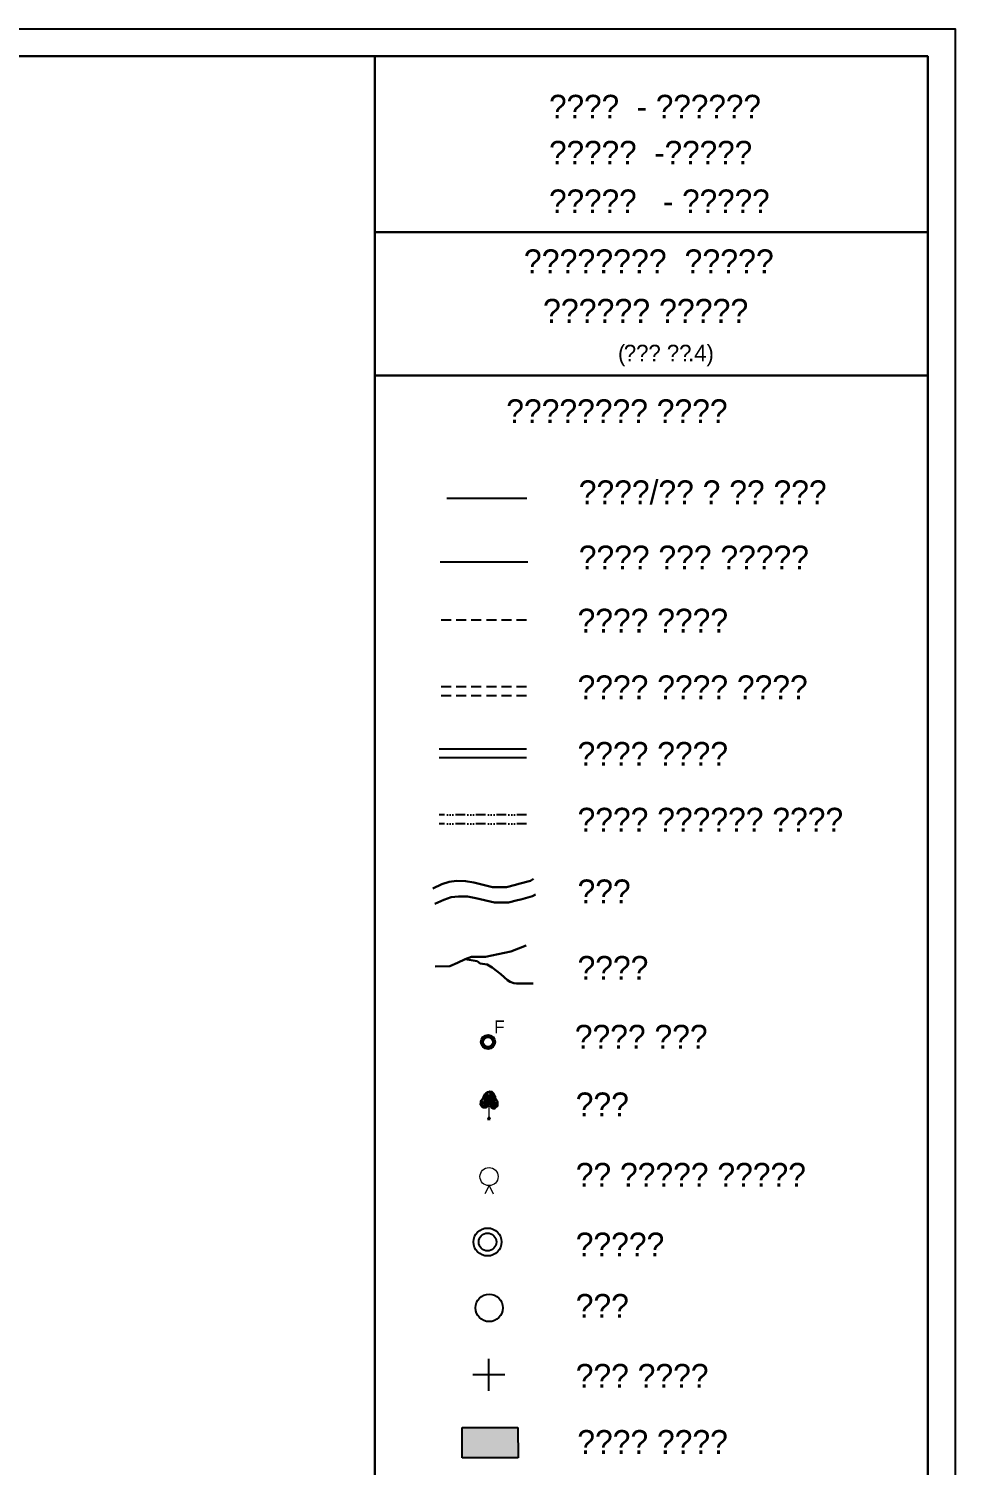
# Model space of a CAD drawing. Header units: millimetres. Extents: x -7 to 1306, y -2102 to 712.
# Drawn here: x 839.5 to 1069.8, y 355.4 to 712.5 of the extents above; entities that cross this region are included whole.
import ezdxf

# ---------------------------------------------------------------- set-up
doc = ezdxf.new("R2010")
doc.units = ezdxf.units.MM
for name, pattern in [('ACAD_ISO02W100', [15, 12, -3]), ('ACAD_ISO14W100', [24, 12, -3, 0, -3, 0, -3, 0, -3]), ('DASHED', [0.75, 0.5, -0.25])]:
    doc.linetypes.add(name, pattern=pattern)
for name, color, linetype in [('Image', 7, 'Continuous'), ('Legend', 250, 'Continuous'), ('Sym_F', 250, 'Continuous'), ('Sym_Seemachinh', 250, 'Continuous'), ('Sym_Shivchinh', 250, 'Continuous'), ('Sym_STONE', 250, 'Continuous'), ('Sym_Tree', 92, 'Continuous')]:
    doc.layers.add(name, color=color, linetype=linetype)
doc.layers.add('Sym_Title', color=1, linetype='ACAD_ISO02W100', lineweight=25)
doc.styles.get("Standard").update_dxf_attribs({"font": 'Sakal Marathi_N_Ship.TTF'})
picture_1 = doc.add_image_def('image1.jpg', size_in_pixel=(14576, 11112))

# ---------------------------------------------------------------- blocks, each defined once
blk = doc.blocks.new('F')
at = {"layer": 'Sym_F'}
h = blk.add_hatch(color=256, dxfattribs=at)
h.paths.add_polyline_path([(-1, 0, 1), (1, 0, 1)])
h.paths.add_polyline_path([(0.69, 0, -1), (-0.69, 0, -1)], flags=16)
for radius in [1, 0.688]:
    blk.add_circle((0, 0), radius, dxfattribs=at)
at = {"layer": 'Sym_F', "linetype": 'Continuous'}
blk.add_text('F', height=1.8, dxfattribs=at).set_placement((0.85, 1.21, 1058.35))
blk = doc.blocks.new('Tree')
at = {"layer": 'Sym_Tree'}
for p, q in [((0.1, 3), (0, 2.99)), ((-0.16, 0), (0.13, 0))]:
    blk.add_line(p, q, dxfattribs=at)
at = {"layer": 'Sym_Tree', "color": 82, "const_width": 0.8}
for points in [[(0.05, 1.63), (0.1, 2.79)], [(-0.43, 1.74), (-0.28, 1.52)], [(-0.2, 1.68), (-0.05, 1.47)], [(-0.14, 1.47), (-0.1, 2.62)], [(-0.1, 1.46), (-0.06, 2.62)], [(0.2, 1.44), (0.24, 2.6)], [(0.6, 1.63), (0.38, 1.49)], [(0.44, 1.73), (0.59, 1.51)]]:
    blk.add_lwpolyline(points, dxfattribs=at)
at = {"layer": 'Sym_Tree', "color": 34}
blk.add_lwpolyline([(0, 0, 0.48, 0.16, 0), (0, 0.29, 0.16, 0.16, 0), (0, 1.48, 0.16, 0.16, 0)], format="xyseb", dxfattribs=at)
at = {"layer": 'Sym_Tree', "color": 82}
blk.add_open_spline([(-0.1, 1.43), (-0.17, 1.36), (-0.27, 1.24), (-0.46, 1.2), (-0.64, 1.21), (-0.79, 1.36), (-0.99, 1.53), (-0.9, 1.8), (-0.9, 2.07), (-0.59, 2.22), (-0.58, 2.58), (-0.35, 2.82), (-0.17, 2.98), (-0.04, 2.99), (0, 2.99)], degree=3, knots=[0, 0, 0, 0, 0.357151, 0.545743, 0.741494, 0.970117, 1.319935, 1.641608, 1.935314, 2.250626, 2.755061, 3.137005, 3.457298, 3.618487, 3.618487, 3.618487, 3.618487], dxfattribs=at)
blk.add_spline([(0.1, 1.43), (0.3, 1.22), (0.44, 1.16), (0.59, 1.16), (0.75, 1.25), (0.95, 1.45), (0.96, 1.7), (0.93, 1.94), (0.77, 2.13), (0.68, 2.52), (0.52, 2.78), (0.33, 2.96), (0.1, 3)], degree=3, dxfattribs=at)
for points in [[(-0.83, 1.97), (-0.9, 1.88), (-0.95, 1.62), (-0.58, 1.59)], [(-0.92, 1.7), (-0.95, 1.62), (-0.9, 1.88), (-0.93, 1.7)], [(-0.92, 1.7), (-0.92, 1.7), (-0.92, 1.7), (-0.95, 1.62)], [(-0.95, 1.62), (-0.58, 1.59), (-0.59, 1.22), (-0.67, 1.26)], [(-0.89, 1.45), (-0.93, 1.53), (-0.95, 1.62), (-0.66, 1.29)], [(-0.95, 1.62), (-0.66, 1.29), (-0.67, 1.27), (-0.76, 1.35)], [(-0.73, 1.36), (-0.76, 1.35), (-0.95, 1.62), (-0.73, 1.36)], [(-0.95, 1.62), (-0.73, 1.36), (-0.73, 1.36), (-0.93, 1.53)], [(-0.87, 1.44), (-0.93, 1.53), (-0.93, 1.53), (-0.95, 1.62)], [(-0.93, 1.53), (-0.95, 1.62), (-0.93, 1.54), (-0.91, 1.51)], [(-0.93, 1.54), (-0.91, 1.51), (-0.9, 1.88), (-0.87, 1.85)], [(-0.9, 1.88), (-0.93, 1.7), (-0.87, 1.85), (-0.87, 1.86)], [(-0.9, 1.88), (-0.87, 1.85), (-0.92, 1.7)], [(-0.85, 2.05), (-0.88, 1.99), (-0.89, 1.93), (-0.9, 1.88)], [(-0.77, 2.05), (-0.76, 1.78), (-0.9, 1.89), (-0.76, 1.78)], [(-0.89, 1.93), (-0.9, 1.88), (-0.82, 1.85), (-0.74, 2.01)], [(-0.9, 1.89), (-0.76, 1.78), (-0.69, 1.97), (-0.74, 2.01)], [(-0.85, 1.96), (-0.85, 1.96), (-0.83, 1.97), (-0.9, 1.88)], [(-0.85, 1.96), (-0.89, 1.94), (-0.86, 1.95), (-0.87, 2)], [(-0.86, 1.95), (-0.87, 2), (-0.88, 1.94), (-0.89, 1.94)], [(-0.88, 1.94), (-0.89, 1.94), (-0.89, 1.93), (-0.85, 1.97)], [(-0.89, 1.93), (-0.85, 1.97), (-0.85, 1.97)], [(-0.88, 1.91), (-0.88, 1.91), (-0.85, 1.96), (-0.89, 1.94)], [(-0.74, 2.08), (-0.77, 2.08), (-0.85, 2.05), (-0.88, 1.99)], [(-0.78, 2.04), (-0.82, 2.04), (-0.87, 2), (-0.88, 1.91)], [(-0.87, 2), (-0.88, 1.91), (-0.84, 1.97), (-0.83, 2.02)], [(-0.84, 1.94), (-0.84, 1.97), (-0.88, 1.91)], [(-0.83, 2.02), (-0.82, 2.04), (-0.87, 2), (-0.85, 2.05)], [(-0.87, 2), (-0.85, 2.05), (-0.84, 1.94), (-0.84, 1.97)], [(-0.86, 1.89), (-0.69, 1.93), (-0.85, 1.91), (-0.87, 1.85)], [(-0.85, 1.91), (-0.87, 1.85), (-0.85, 1.77), (-0.82, 1.83)], [(-0.85, 1.84), (-0.84, 1.87), (-0.87, 1.44), (-0.81, 1.4)], [(-0.87, 1.85), (-0.87, 1.86), (-0.58, 1.59), (-0.65, 1.65)], [(-0.82, 1.83), (-0.81, 1.8), (-0.86, 1.89), (-0.69, 1.93)], [(-0.8, 2.04), (-0.55, 2.12), (-0.85, 2.05), (-0.82, 2.08)], [(-0.85, 2.05), (-0.82, 2.08), (-0.8, 2.1), (-0.77, 2.12)], [(-0.85, 1.97), (-0.85, 1.97), (-0.85, 1.96)], [(-0.85, 1.77), (-0.82, 1.83), (-0.85, 1.84), (-0.84, 1.87)], [(-0.78, 2.02), (-0.84, 1.97), (-0.75, 2.03), (-0.77, 2.05)], [(-0.84, 1.97), (-0.83, 2.02), (-0.78, 2.04)], [(-0.82, 1.85), (-0.74, 2.01), (-0.78, 2.02), (-0.84, 1.97)], [(-0.78, 2.04), (-0.78, 2.04), (-0.83, 2.02), (-0.82, 2.04)], [(-0.77, 2.12), (-0.8, 2.1), (-0.82, 2.08), (-0.78, 2.09)], [(-0.82, 2.08), (-0.78, 2.09), (-0.77, 2.08), (-0.74, 2.08)], [(-0.76, 2.04), (-0.73, 2.06), (-0.78, 2.04), (-0.82, 2.04)], [(-0.76, 1.78), (-0.76, 1.78), (-0.79, 1.69), (-0.82, 1.85)], [(-0.79, 1.69), (-0.82, 1.85), (-0.65, 1.65), (-0.77, 1.77)], [(-0.75, 1.77), (-0.81, 1.8), (-0.82, 1.83), (-0.81, 1.8)], [(-0.77, 1.77), (-0.73, 1.75), (-0.75, 1.77), (-0.81, 1.8)], [(-0.8, 2.1), (-0.77, 2.12), (-0.74, 2.14), (-0.73, 2.09)], [(-0.74, 2.14), (-0.73, 2.09), (-0.77, 2.08), (-0.8, 2.1)], [(-0.75, 2.03), (-0.77, 2.05), (-0.8, 2.04), (-0.55, 2.12)], [(-0.77, 2.08), (-0.8, 2.1), (-0.77, 2.12), (-0.77, 2.1)], [(-0.8, 2.1), (-0.77, 2.1), (-0.77, 2.12), (-0.8, 2.1)], [(-0.77, 2.1), (-0.77, 2.1), (-0.8, 2.1), (-0.77, 2.1)], [(-0.76, 2.11), (-0.78, 2.09), (-0.69, 2.19)], [(-0.73, 2.09), (-0.77, 2.1), (-0.76, 2.11), (-0.78, 2.09)], [(-0.77, 2.12), (-0.77, 2.1), (-0.77, 2.12), (-0.76, 2.11)], [(-0.77, 2.12), (-0.76, 2.11), (-0.77, 2.1)], [(-0.77, 2.08), (-0.74, 2.08), (-0.73, 2.09), (-0.77, 2.1)], [(-0.74, 2.08), (-0.74, 2.08), (-0.74, 2.08), (-0.77, 2.08)], [(-0.69, 1.97), (-0.73, 2.06), (-0.77, 2.05), (-0.76, 1.78)], [(-0.73, 2.06), (-0.73, 2.01), (-0.77, 2.05), (-0.73, 2.06)], [(-0.77, 2.05), (-0.73, 2.06), (-0.73, 2.02), (-0.77, 2.03)], [(-0.73, 2.02), (-0.77, 2.03), (-0.73, 2.02), (-0.73, 2.06)], [(-0.62, 1.85), (-0.72, 1.75), (-0.77, 1.77), (-0.73, 1.75)], [(-0.65, 1.65), (-0.77, 1.77), (-0.76, 1.78), (-0.65, 1.71)], [(-0.47, 2.16), (-0.52, 1.63), (-0.76, 1.78), (-0.63, 2.04)], [(-0.52, 1.63), (-0.76, 1.78), (-0.74, 2.08), (-0.63, 2.11)], [(-0.73, 2.02), (-0.73, 2.06), (-0.76, 2.04), (-0.73, 2.06)], [(-0.76, 1.78), (-0.63, 2.04), (-0.65, 1.68), (-0.65, 1.53)], [(-0.7, 1.93), (-0.76, 1.78), (-0.74, 2.01), (-0.69, 1.97)], [(-0.69, 1.97), (-0.66, 1.92), (-0.76, 1.78), (-0.69, 1.93)], [(-0.7, 1.93), (-0.74, 1.95), (-0.7, 1.93), (-0.76, 1.96)], [(-0.7, 1.93), (-0.76, 1.96), (-0.7, 1.93), (-0.76, 1.78)], [(-0.76, 1.78), (-0.69, 1.93), (-0.7, 1.93), (-0.74, 1.95)], [(-0.76, 1.78), (-0.76, 1.78), (-0.62, 1.85), (-0.72, 1.75)], [(-0.58, 1.59), (-0.65, 1.65), (-0.53, 1.84), (-0.76, 1.78)], [(-0.53, 1.84), (-0.76, 1.78), (-0.76, 1.78)], [(-0.76, 1.78), (-0.65, 1.71), (-0.76, 1.78), (-0.69, 1.79)], [(-0.76, 1.78), (-0.69, 1.79), (-0.76, 1.78)], [(-0.52, 1.63), (-0.65, 1.68), (-0.52, 1.63), (-0.76, 1.78)], [(-0.63, 2.17), (-0.63, 2.23), (-0.74, 2.08)], [(-0.74, 2.14), (-0.74, 2.13), (-0.69, 2.19), (-0.63, 2.23)], [(-0.69, 2.19), (-0.63, 2.23), (-0.74, 2.08), (-0.74, 2.13)], [(-0.74, 2.08), (-0.74, 2.13), (-0.71, 2.1), (-0.63, 2.23)], [(-0.69, 2.19), (-0.69, 2.19), (-0.74, 2.14), (-0.74, 2.13)], [(-0.74, 2.08), (-0.63, 2.11), (-0.55, 2.17), (-0.63, 2.11)], [(-0.74, 2.08), (-0.74, 2.08), (-0.74, 2.08)], [(-0.74, 2.08), (-0.74, 2.08), (-0.74, 2.08)], [(-0.74, 2.01), (-0.71, 2.03), (-0.73, 2.06), (-0.73, 2.01)], [(-0.74, 2.01), (-0.69, 1.97), (-0.74, 2.01), (-0.71, 2.03)], [(-0.69, 1.97), (-0.74, 2.01), (-0.69, 1.97), (-0.74, 1.95)], [(-0.69, 1.97), (-0.74, 1.95), (-0.69, 1.97), (-0.66, 1.92)], [(-0.64, 2.09), (-0.63, 2.04), (-0.69, 1.97), (-0.73, 2.06)], [(-0.71, 2.1), (-0.63, 2.23), (-0.63, 2.17), (-0.58, 2.16)], [(-0.63, 2.14), (-0.63, 2.17), (-0.71, 2.1), (-0.63, 2.14)], [(-0.71, 2.1), (-0.63, 2.14), (-0.63, 2.17), (-0.7, 2.11)], [(-0.63, 2.17), (-0.7, 2.11), (-0.63, 2.14), (-0.63, 2.17)], [(-0.69, 2.19), (-0.63, 2.23), (-0.58, 2.36), (-0.6, 2.36)], [(-0.63, 2.27), (-0.63, 2.27), (-0.69, 2.19), (-0.63, 2.23)], [(-0.63, 2.04), (-0.64, 2.09), (-0.68, 1.95), (-0.69, 1.97)], [(-0.68, 1.95), (-0.69, 1.97), (-0.62, 1.97), (-0.64, 1.94)], [(-0.66, 1.92), (-0.64, 1.94), (-0.63, 2.04), (-0.64, 2.09)], [(-0.64, 1.88), (-0.6, 1.86), (-0.66, 1.92), (-0.64, 1.94)], [(-0.24, 1.29), (-0.1, 1.43), (-0.52, 1.63), (-0.66, 1.31)], [(-0.52, 1.63), (-0.66, 1.31), (-0.31, 1.38), (-0.51, 1.22)], [(-0.65, 1.68), (-0.65, 1.53), (-0.65, 1.53), (-0.53, 1.53)], [(-0.65, 1.53), (-0.53, 1.53), (-0.52, 1.63), (-0.65, 1.68)], [(-0.62, 1.97), (-0.63, 2.04), (-0.63, 2.04), (-0.64, 2.09)], [(-0.63, 2.04), (-0.64, 2.09), (-0.64, 2.09), (-0.59, 2.09)], [(-0.64, 2.09), (-0.59, 2.09), (-0.64, 2.09), (-0.63, 2.04)], [(-0.62, 1.97), (-0.64, 1.94), (-0.52, 1.63), (-0.59, 1.62)], [(-0.62, 1.85), (-0.64, 1.88), (-0.64, 1.94), (-0.6, 1.86)], [(-0.64, 1.94), (-0.6, 1.86), (-0.64, 1.94), (-0.6, 1.86)], [(-0.64, 1.94), (-0.6, 1.86), (-0.58, 1.94), (-0.64, 1.94)], [(-0.58, 1.94), (-0.64, 1.94), (-0.64, 1.88), (-0.6, 1.86)], [(-0.52, 1.63), (-0.59, 1.62), (-0.62, 1.85), (-0.64, 1.88)], [(-0.49, 2.45), (-0.58, 2.36), (-0.55, 2.17), (-0.63, 2.17)], [(-0.63, 2.17), (-0.63, 2.17), (-0.63, 2.17), (-0.63, 2.23)], [(-0.63, 2.14), (-0.63, 2.17), (-0.62, 2.21), (-0.63, 2.23)], [(-0.55, 2.17), (-0.63, 2.17), (-0.43, 2.16), (-0.22, 2.16)], [(-0.55, 2.17), (-0.63, 2.11), (-0.63, 2.04), (-0.63, 2.11)], [(-0.63, 2.04), (-0.63, 2.11), (-0.63, 2.17)], [(-0.63, 2.17), (-0.63, 2.17), (-0.63, 2.17)], [(-0.63, 2.17), (-0.58, 2.16), (-0.63, 2.14), (-0.63, 2.17)], [(-0.47, 2.16), (-0.55, 2.17), (-0.62, 1.97), (-0.63, 2.04)], [(-0.62, 2.27), (-0.62, 2.21), (-0.54, 2.47), (-0.54, 2.5)], [(-0.58, 2.36), (-0.6, 2.36), (-0.61, 2.32), (-0.62, 2.3)], [(-0.62, 2.24), (-0.62, 2.21), (-0.58, 2.36), (-0.56, 2.28)], [(-0.61, 2.32), (-0.58, 2.36), (-0.62, 2.27), (-0.62, 2.21)], [(-0.61, 2.32), (-0.62, 2.3), (-0.62, 2.24), (-0.62, 2.21)], [(-0.58, 2.36), (-0.56, 2.28), (-0.61, 2.32), (-0.58, 2.36)], [(-0.57, 2.44), (-0.6, 2.36), (-0.49, 2.59), (-0.5, 2.59)], [(-0.55, 2.54), (-0.57, 2.47), (-0.57, 2.44), (-0.6, 2.36)], [(-0.55, 2.48), (-0.55, 2.5), (-0.6, 2.36), (-0.59, 2.36)], [(-0.57, 2.4), (-0.6, 2.36), (-0.57, 2.47), (-0.54, 2.47)], [(-0.58, 2.39), (-0.57, 2.43), (-0.57, 2.4), (-0.6, 2.36)], [(-0.6, 2.36), (-0.59, 2.36), (-0.57, 2.39), (-0.57, 2.4)], [(-0.45, 2.73), (-0.52, 2.6), (-0.55, 2.48), (-0.58, 2.36)], [(-0.39, 2.55), (-0.5, 2.59), (-0.49, 2.45), (-0.58, 2.36)], [(-0.55, 2.48), (-0.58, 2.36), (-0.42, 2.42), (-0.39, 2.55)], [(-0.56, 2.46), (-0.55, 2.54), (-0.58, 2.39), (-0.57, 2.43)], [(-0.57, 2.47), (-0.54, 2.47), (-0.55, 2.54), (-0.57, 2.47)], [(-0.57, 2.39), (-0.57, 2.4), (-0.57, 2.43), (-0.55, 2.5)], [(-0.55, 2.54), (-0.52, 2.6), (-0.56, 2.46), (-0.55, 2.54)], [(-0.39, 2.55), (-0.46, 2.69), (-0.52, 2.6), (-0.55, 2.5)], [(-0.52, 2.6), (-0.55, 2.5), (-0.49, 2.45), (-0.39, 2.55)], [(-0.55, 2.5), (-0.53, 2.57), (-0.52, 2.6), (-0.53, 2.57)], [(-0.52, 2.6), (-0.53, 2.57), (-0.55, 2.54), (-0.52, 2.6)], [(-0.55, 2.54), (-0.55, 2.54), (-0.55, 2.5), (-0.53, 2.57)], [(-0.54, 2.47), (-0.54, 2.5), (-0.55, 2.48), (-0.55, 2.5)], [(-0.55, 2.17), (-0.32, 2.2), (-0.49, 2.45), (-0.38, 2.29)], [(-0.49, 2.45), (-0.38, 2.29), (-0.32, 2.2), (-0.55, 2.17)], [(-0.29, 2.35), (-0.32, 2.2), (-0.55, 2.17), (-0.32, 2.2)], [(-0.32, 2.2), (-0.55, 2.17), (-0.43, 2.16)], [(-0.47, 2.16), (-0.35, 2.09), (-0.47, 2.16), (-0.55, 2.17)], [(0, 2.99), (-0.31, 2.84), (-0.45, 2.73), (-0.52, 2.6)], [(-0.49, 2.59), (-0.5, 2.59), (-0.38, 2.77), (-0.31, 2.84)], [(-0.49, 2.45), (-0.39, 2.55), (-0.39, 2.55), (-0.5, 2.59)], [(-0.26, 2.44), (-0.1, 2.44), (-0.29, 2.35), (-0.49, 2.45)], [(-0.29, 2.35), (-0.49, 2.45), (-0.29, 2.35), (-0.32, 2.2)], [(-0.35, 2.09), (-0.33, 2.16), (-0.47, 2.16), (-0.35, 2.09)], [(-0.42, 2.42), (-0.39, 2.55), (-0.39, 2.55), (-0.46, 2.69)], [(-0.38, 2.77), (-0.31, 2.84), (-0.45, 2.73), (-0.38, 2.77)], [(-0.39, 2.55), (-0.45, 2.66), (-0.41, 2.72), (-0.26, 2.81)], [(-0.45, 2.73), (-0.38, 2.77), (-0.4, 2.72), (-0.42, 2.74)], [(-0.4, 2.72), (-0.42, 2.74), (-0.45, 2.68), (-0.45, 2.66)], [(-0.45, 2.68), (-0.45, 2.66), (-0.43, 2.7), (-0.4, 2.72)], [(-0.41, 2.69), (-0.44, 2.68), (-0.45, 2.66), (-0.41, 2.69)], [(-0.45, 2.66), (-0.41, 2.69), (-0.07, 2.53), (0.05, 2.48)], [(-0.41, 2.69), (-0.41, 2.71), (-0.41, 2.69), (-0.44, 2.68)], [(-0.43, 2.7), (-0.4, 2.72), (0, 2.99), (-0.09, 2.98)], [(-0.43, 2.16), (-0.22, 2.16), (0.02, 2.32), (0.07, 2.48)], [(-0.43, 2.16), (-0.43, 2.16), (-0.35, 2.09), (-0.33, 2.16)], [(-0.41, 2.65), (-0.25, 2.61), (-0.26, 2.81), (0.06, 2.94)], [(-0.41, 2.72), (-0.26, 2.81), (-0.25, 2.61), (-0.41, 2.69)], [(-0.3, 2.8), (-0.26, 2.81), (-0.41, 2.69), (-0.41, 2.71)], [(-0.25, 2.61), (-0.41, 2.69), (-0.41, 2.65), (-0.25, 2.61)], [(-0.28, 2.82), (-0.37, 2.77), (-0.4, 2.72), (-0.28, 2.82)], [(-0.27, 2.82), (-0.37, 2.77), (-0.39, 2.71), (-0.37, 2.69)], [(-0.39, 2.71), (-0.37, 2.69), (-0.3, 2.8), (-0.26, 2.81)], [(-0.26, 2.81), (0.06, 2.94), (-0.27, 2.82), (-0.37, 2.77)], [(-0.31, 2.84), (-0.18, 2.9), (-0.28, 2.82), (-0.37, 2.77)], [(0.27, 1.83), (-0.21, 1.81), (-0.27, 2.16), (-0.32, 1.63)], [(-0.18, 2.9), (-0.17, 2.95), (-0.25, 2.9), (-0.31, 2.84)], [(-0.25, 2.9), (-0.31, 2.84), (-0.18, 2.9), (-0.24, 2.9)], [(-0.18, 2.9), (-0.24, 2.9), (-0.31, 2.84), (-0.18, 2.9)], [(-0.26, 2.44), (-0.29, 2.35), (-0.29, 2.35), (-0.26, 2.44)], [(0.2, 2.99), (-0.06, 2.82), (-0.26, 2.82), (0, 2.99)], [(-0.26, 2.82), (0, 2.99), (0.09, 2.99), (0.04, 2.93)], [(-0.07, 2.53), (0.05, 2.48), (-0.26, 2.44), (-0.1, 2.44)], [(0, 2.99), (-0.09, 2.98), (-0.17, 2.95), (-0.25, 2.9)], [(-0.17, 2.95), (-0.25, 2.9), (-0.12, 2.96), (-0.09, 2.98)], [(-0.1, 2.97), (-0.12, 2.96), (-0.25, 2.9), (-0.18, 2.9)], [(-0.1, 2.97), (-0.18, 2.9), (-0.18, 2.93), (-0.25, 2.9)], [(-0.18, 2.93), (-0.25, 2.9), (-0.18, 2.9), (-0.17, 2.95)], [(0.28, 2.6), (-0.05, 2.61), (-0.19, 2.55), (-0.24, 2.66)], [(-0.09, 2.35), (-0.06, 2.44), (0.27, 1.83), (-0.21, 1.81)], [(-0.2, 2.72), (-0.08, 2.82), (0.2, 2.99), (0.28, 2.6)], [(-0.06, 2.79), (-0.06, 2.82), (-0.2, 2.72), (-0.08, 2.82)], [(-0.12, 2.96), (-0.09, 2.98), (-0.18, 2.95), (-0.09, 2.98)], [(-0.18, 2.95), (-0.09, 2.98), (-0.1, 2.97), (-0.12, 2.96)], [(-0.13, 2.95), (-0.13, 2.95), (-0.1, 2.97), (-0.18, 2.9)], [(-0.13, 2.96), (-0.13, 2.96), (-0.18, 2.95), (-0.18, 2.9)], [(-0.18, 2.95), (-0.18, 2.9), (-0.13, 2.96), (-0.14, 2.95)], [(-0.13, 2.96), (-0.14, 2.95), (-0.13, 2.95)], [(0.28, 2.6), (-0.05, 2.61), (-0.06, 2.44), (-0.09, 2.35)], [(0, 2.99), (0.1, 3), (0.2, 2.99), (-0.06, 2.82)], [(0.2, 2.99), (0.28, 2.6), (-0.05, 2.61), (-0.06, 2.81)], [(0.37, 2.93), (0.29, 2.97), (-0.06, 2.81), (-0.06, 2.8)], [(-0.06, 2.81), (-0.06, 2.8), (-0.06, 2.82)], [(-0.06, 2.82), (-0.06, 2.82), (-0.06, 2.79), (-0.06, 2.82)], [(-0.05, 2.61), (-0.06, 2.81), (0.28, 2.6), (-0.05, 2.61)], [(0.22, 2.32), (0.27, 2.48), (0.28, 2.6), (-0.05, 2.61)], [(0.09, 2.99), (0.04, 2.93), (-0.03, 2.91), (0.02, 2.96)], [(-0.03, 2.91), (-0.02, 2.94), (0.02, 2.96), (0, 2.99)], [(-0.03, 2.91), (0.02, 2.96), (0.04, 2.93), (-0.03, 2.91)], [(0.04, 2.93), (-0.03, 2.91), (-0.02, 2.94), (0.02, 2.96)], [(0.41, 2.32), (0.39, 2.41), (-0.01, 1.85), (0.46, 1.77)], [(-0.01, 1.85), (0.46, 1.77), (0.56, 2.11), (0.55, 1.58)], [(0.02, 2.96), (0, 2.99), (0.09, 2.99), (0.02, 2.96)], [(0.09, 2.99), (0.02, 2.96), (0.1, 3), (0.2, 2.99)], [(0.1, 2.32), (0.07, 2.49), (0.08, 2.61), (0.41, 2.58)], [(0.52, 2.11), (0.31, 2.14), (0.1, 2.32), (0.07, 2.49)], [(0.57, 2.67), (0.46, 2.79), (0.2, 2.99), (0.08, 2.61)], [(0.2, 2.99), (0.08, 2.61), (0.41, 2.58), (0.45, 2.78)], [(0.41, 2.58), (0.45, 2.78), (0.08, 2.61), (0.41, 2.58)], [(0.08, 2.61), (0.41, 2.58), (0.39, 2.41), (0.41, 2.32)], [(0.08, 2.61), (0.41, 2.58), (0.54, 2.5), (0.6, 2.6)], [(0.12, 2.95), (0.09, 2.97), (0.17, 2.93), (0.09, 2.97)], [(0.17, 2.93), (0.09, 2.97), (0.1, 2.96), (0.12, 2.95)], [(0.6, 2.6), (0.57, 2.64), (0.21, 2.53), (0.09, 2.49)], [(0.21, 2.53), (0.09, 2.49), (0.39, 2.41), (0.23, 2.43)], [(0.1, 3), (0.2, 2.99), (0.32, 2.95), (0.29, 2.97)], [(0.22, 1.27), (0.1, 1.43), (0.55, 1.58), (0.64, 1.24)], [(0.12, 2.95), (0.14, 2.94), (0.13, 2.94)], [(0.56, 2.6), (0.41, 2.58), (0.45, 2.78), (0.14, 2.95)], [(0.45, 2.78), (0.14, 2.95), (0.45, 2.78), (0.54, 2.73)], [(0.2, 2.99), (0.5, 2.8), (0.62, 2.67), (0.67, 2.54)], [(0.6, 2.65), (0.57, 2.67), (0.2, 2.99), (0.29, 2.97)], [(0.2, 2.99), (0.29, 2.97), (0.37, 2.93), (0.44, 2.87)], [(0.32, 2.11), (0.32, 2.11), (0.23, 2.05), (0.22, 2.12)], [(0.39, 2.41), (0.23, 2.43), (0.41, 2.32), (0.62, 2.39)], [(0.37, 2.93), (0.44, 2.87), (0.32, 2.95), (0.29, 2.97)], [(0.3, 2.96), (0.32, 2.95), (0.44, 2.87), (0.38, 2.88)], [(0.33, 2.94), (0.33, 2.94), (0.3, 2.96), (0.38, 2.88)], [(0.3, 2.96), (0.38, 2.88), (0.37, 2.91), (0.44, 2.87)], [(0.65, 2.11), (0.72, 2.09), (0.52, 2.11), (0.31, 2.14)], [(0.55, 1.58), (0.64, 1.24), (0.31, 1.35), (0.48, 1.17)], [(0.44, 2.87), (0.38, 2.88), (0.33, 2.94), (0.33, 2.95)], [(0.33, 2.94), (0.33, 2.95), (0.37, 2.93), (0.38, 2.88)], [(0.37, 2.93), (0.38, 2.88), (0.33, 2.95), (0.34, 2.94)], [(0.37, 2.91), (0.44, 2.87), (0.38, 2.88), (0.37, 2.93)], [(0.38, 2.88), (0.37, 2.93), (0.44, 2.87), (0.5, 2.8)], [(0.44, 2.87), (0.5, 2.8), (0.38, 2.88), (0.43, 2.87)], [(0.38, 2.88), (0.43, 2.87), (0.5, 2.8), (0.38, 2.88)], [(0.5, 2.8), (0.38, 2.88), (0.46, 2.79), (0.54, 2.73)], [(0.39, 2.41), (0.41, 2.32), (0.41, 2.32), (0.39, 2.41)], [(0.58, 2.67), (0.45, 2.78), (0.41, 2.58), (0.57, 2.64)], [(0.41, 2.58), (0.57, 2.64), (0.56, 2.6), (0.41, 2.58)], [(0.41, 2.32), (0.62, 2.39), (0.41, 2.32), (0.42, 2.16)], [(0.41, 2.32), (0.42, 2.16), (0.65, 2.11), (0.42, 2.16)], [(0.65, 2.11), (0.42, 2.16), (0.62, 2.39), (0.49, 2.25)], [(0.62, 2.39), (0.49, 2.25), (0.42, 2.16), (0.65, 2.11)], [(0.42, 2.16), (0.65, 2.11), (0.52, 2.11)], [(0.43, 2.05), (0.42, 2.12), (0.56, 2.11), (0.43, 2.05)], [(0.56, 2.11), (0.43, 2.05), (0.56, 2.11), (0.65, 2.11)], [(0.54, 2.5), (0.6, 2.6), (0.58, 2.67), (0.45, 2.78)], [(0.45, 2.78), (0.54, 2.73), (0.55, 2.66), (0.53, 2.65)], [(0.55, 2.66), (0.53, 2.65), (0.47, 2.76), (0.45, 2.78)], [(0.47, 2.76), (0.45, 2.78), (0.57, 2.64), (0.58, 2.66)], [(0.46, 2.79), (0.54, 2.73), (0.57, 2.67), (0.46, 2.79)], [(0.47, 2.54), (0.48, 2.5), (0.49, 2.47), (0.47, 2.54)], [(0.64, 2.53), (0.65, 2.53), (0.55, 2.72), (0.5, 2.8)], [(0.55, 2.72), (0.5, 2.8), (0.62, 2.67), (0.55, 2.72)], [(0.55, 2.37), (0.54, 2.5), (0.54, 2.5), (0.62, 2.64)], [(0.54, 2.5), (0.62, 2.64), (0.67, 2.54), (0.68, 2.43)], [(0.67, 2.54), (0.68, 2.43), (0.62, 2.39), (0.54, 2.5)], [(0.62, 2.39), (0.54, 2.5), (0.54, 2.5), (0.65, 2.53)], [(0.54, 2.5), (0.65, 2.53), (0.62, 2.39), (0.7, 2.29)], [(0.69, 2.41), (0.7, 2.29), (0.55, 2.37), (0.54, 2.5)], [(0.68, 1.6), (0.67, 1.46), (0.67, 1.46), (0.54, 1.47)], [(0.67, 1.46), (0.54, 1.47), (0.55, 1.58), (0.68, 1.6)], [(0.62, 2.67), (0.55, 2.72), (0.57, 2.67), (0.59, 2.69)], [(0.56, 2.11), (0.55, 1.58), (0.8, 1.7), (0.71, 1.97)], [(0.55, 1.58), (0.8, 1.7), (0.82, 2), (0.72, 2.03)], [(0.68, 1.9), (0.7, 1.87), (0.55, 1.58), (0.62, 1.56)], [(0.55, 1.58), (0.62, 1.56), (0.68, 1.77), (0.7, 1.81)], [(0.55, 1.58), (0.68, 1.6), (0.55, 1.58), (0.8, 1.7)], [(0.56, 2.11), (0.65, 2.11), (0.68, 1.9), (0.71, 1.97)], [(0.57, 2.67), (0.59, 2.69), (0.61, 2.62), (0.6, 2.6)], [(0.61, 2.62), (0.6, 2.6), (0.6, 2.65), (0.57, 2.67)], [(0.57, 2.64), (0.58, 2.66), (0.57, 2.64), (0.6, 2.62)], [(0.57, 2.64), (0.6, 2.62), (0.6, 2.6), (0.57, 2.64)], [(0.6, 1.52), (0.68, 1.58), (0.58, 1.79), (0.8, 1.7)], [(0.58, 1.79), (0.8, 1.7), (0.8, 1.7)], [(0.9, 1.88), (0.96, 1.78), (0.97, 1.51), (0.6, 1.52)], [(0.92, 1.75), (0.92, 1.76), (0.6, 1.52), (0.68, 1.58)], [(0.62, 2.67), (0.67, 2.54), (0.69, 2.41), (0.7, 2.29)], [(0.62, 2.39), (0.7, 2.29), (0.65, 2.11), (0.72, 2.09)], [(0.7, 2.37), (0.72, 2.29), (0.64, 2.53), (0.65, 2.53)], [(0.83, 1.94), (0.85, 1.96), (0.88, 1.94), (0.64, 2.06)], [(0.88, 1.94), (0.64, 2.06), (0.92, 1.95), (0.9, 1.98)], [(0.7, 1.87), (0.66, 1.79), (0.64, 1.88), (0.7, 1.87)], [(0.64, 1.88), (0.7, 1.87), (0.7, 1.81), (0.66, 1.79)], [(0.82, 2), (0.72, 2.03), (0.65, 2.11), (0.72, 2.03)], [(0.65, 2.11), (0.72, 2.03), (0.71, 1.97), (0.72, 2.03)], [(0.68, 1.77), (0.7, 1.81), (0.7, 1.87), (0.66, 1.79)], [(0.7, 1.87), (0.66, 1.79), (0.7, 1.87), (0.66, 1.79)], [(0.7, 1.81), (0.66, 1.79), (0.72, 1.84), (0.7, 1.87)], [(0.68, 2.43), (0.68, 2.5), (0.67, 2.54), (0.68, 2.5)], [(0.69, 2.47), (0.67, 2.54), (0.69, 2.4), (0.69, 2.47)], [(0.73, 2.19), (0.72, 2.14), (0.68, 2.41), (0.67, 2.43)], [(0.68, 2.41), (0.67, 2.43), (0.69, 2.41), (0.68, 2.43)], [(0.73, 2.17), (0.72, 2.14), (0.7, 2.29), (0.67, 2.21)], [(0.7, 2.29), (0.67, 2.21), (0.72, 2.25), (0.7, 2.29)], [(0.8, 2.01), (0.73, 2.15), (0.72, 2.09), (0.67, 2.1)], [(0.72, 2.09), (0.67, 2.1), (0.72, 2.07), (0.72, 2.09)], [(0.8, 1.7), (0.71, 1.97), (0.68, 1.6), (0.67, 1.46)], [(0.69, 2.47), (0.69, 2.47), (0.68, 2.43), (0.68, 2.5)], [(0.7, 2.4), (0.68, 2.41), (0.69, 2.47), (0.7, 2.4)], [(0.69, 2.41), (0.68, 2.43), (0.72, 2.29), (0.7, 2.29)], [(0.7, 2.32), (0.7, 2.33), (0.69, 2.36), (0.68, 2.43)], [(0.7, 2.33), (0.72, 2.29), (0.7, 2.4), (0.68, 2.41)], [(0.68, 1.9), (0.71, 1.97), (0.71, 1.97), (0.72, 2.02)], [(0.71, 1.97), (0.72, 2.02), (0.72, 2.02), (0.68, 2.02)], [(0.72, 2.02), (0.68, 2.02), (0.72, 2.02), (0.71, 1.97)], [(0.74, 1.88), (0.75, 1.89), (0.68, 1.9), (0.7, 1.87)], [(0.8, 1.7), (0.8, 1.7), (0.68, 1.77), (0.76, 1.66)], [(0.68, 1.77), (0.76, 1.66), (0.81, 1.68), (0.77, 1.67)], [(0.82, 1.6), (0.87, 1.75), (0.68, 1.58), (0.81, 1.68)], [(0.8, 1.7), (0.68, 1.64), (0.8, 1.7), (0.73, 1.71)], [(0.68, 1.58), (0.81, 1.68), (0.8, 1.7), (0.68, 1.64)], [(0.69, 2.4), (0.69, 2.47), (0.7, 2.32), (0.69, 2.36)], [(0.69, 2.47), (0.7, 2.4), (0.7, 2.37), (0.72, 2.29)], [(0.7, 2.32), (0.69, 2.36), (0.7, 2.33), (0.72, 2.29)], [(0.72, 2.29), (0.7, 2.29), (0.7, 2.32), (0.7, 2.33)], [(0.79, 2.11), (0.73, 2.15), (0.7, 2.29), (0.72, 2.29)], [(0.7, 2.29), (0.72, 2.29), (0.72, 2.25), (0.73, 2.22)], [(0.72, 2.25), (0.7, 2.29), (0.73, 2.19), (0.72, 2.14)], [(0.72, 1.84), (0.7, 1.87), (0.71, 1.97), (0.72, 2.02)], [(0.71, 1.97), (0.72, 2.03), (0.72, 2.09)], [(0.71, 1.97), (0.72, 2.02), (0.74, 1.88), (0.75, 1.89)], [(0.72, 2.02), (0.71, 1.97), (0.75, 1.89), (0.81, 1.97)], [(0.72, 2.25), (0.73, 2.22), (0.73, 2.17), (0.72, 2.14)], [(0.72, 2.09), (0.72, 2.09), (0.72, 2.09), (0.73, 2.15)], [(0.72, 2.09), (0.73, 2.15), (0.82, 2)], [(0.72, 2.06), (0.72, 2.09), (0.72, 2.14), (0.73, 2.15)], [(0.72, 2.09), (0.72, 2.09), (0.72, 2.09)], [(0.72, 2.07), (0.72, 2.09), (0.8, 2.01), (0.72, 2.06)], [(0.8, 2.01), (0.72, 2.06), (0.72, 2.09), (0.79, 2.03)], [(0.72, 2.09), (0.79, 2.03), (0.72, 2.06), (0.72, 2.09)], [(0.75, 1.89), (0.81, 1.86), (0.75, 1.89), (0.72, 1.84)], [(0.75, 1.89), (0.72, 1.84), (0.8, 1.7), (0.75, 1.85)], [(0.74, 2.2), (0.74, 2.2), (0.79, 2.11), (0.73, 2.15)], [(0.83, 2.06), (0.83, 2.04), (0.79, 2.11), (0.73, 2.15)], [(0.79, 2.11), (0.73, 2.15), (0.82, 2), (0.83, 2.04)], [(0.82, 2), (0.83, 2.04), (0.8, 2.01), (0.73, 2.15)], [(0.8, 1.7), (0.73, 1.71), (0.8, 1.7)], [(0.75, 1.89), (0.81, 1.97), (0.85, 1.96), (0.8, 1.7)], [(0.81, 1.92), (0.75, 1.89), (0.81, 1.92), (0.79, 1.94)], [(0.96, 1.78), (0.8, 1.7), (0.75, 1.89), (0.81, 1.92)], [(0.75, 1.89), (0.81, 1.92), (0.75, 1.89), (0.81, 1.86)], [(0.76, 1.85), (0.8, 1.7), (0.81, 1.92), (0.75, 1.89)], [(0.8, 1.7), (0.75, 1.85), (0.76, 1.85), (0.81, 1.86)], [(0.87, 1.73), (0.86, 1.71), (0.91, 1.79), (0.75, 1.85)], [(0.91, 1.79), (0.75, 1.85), (0.91, 1.81), (0.92, 1.75)], [(0.76, 1.85), (0.81, 1.86), (0.76, 1.85), (0.83, 1.87)], [(0.76, 1.85), (0.83, 1.87), (0.76, 1.85), (0.8, 1.7)], [(0.81, 1.68), (0.77, 1.67), (0.79, 1.69), (0.86, 1.71)], [(0.84, 2.02), (0.86, 1.99), (0.79, 2.11)], [(0.79, 2.11), (0.79, 2.11), (0.83, 2.06), (0.83, 2.04)], [(0.81, 1.92), (0.79, 1.94), (0.81, 1.97), (0.8, 1.93)], [(0.79, 1.69), (0.86, 1.71), (0.87, 1.73), (0.86, 1.71)], [(0.81, 1.97), (0.8, 1.93), (0.85, 1.96), (0.81, 1.98)], [(0.85, 1.96), (0.8, 1.7), (0.96, 1.78), (0.8, 1.7)], [(0.9, 1.74), (0.89, 1.77), (0.87, 1.34), (0.8, 1.31)], [(0.8, 1.7), (0.8, 1.7), (0.82, 1.6), (0.87, 1.75)], [(0.85, 1.96), (0.81, 1.98), (0.81, 1.93), (0.84, 1.94)], [(0.81, 1.93), (0.84, 1.94), (0.81, 1.93), (0.81, 1.97)], [(0.81, 1.93), (0.81, 1.97), (0.84, 1.95), (0.81, 1.97)], [(0.84, 1.95), (0.81, 1.97), (0.85, 1.94), (0.89, 1.95)], [(0.87, 1.75), (0.81, 1.92), (0.85, 1.93), (0.91, 1.87)], [(0.96, 1.82), (0.96, 1.78), (0.87, 1.75), (0.81, 1.92)], [(0.88, 2), (0.86, 2.03), (0.83, 2.06), (0.82, 2.01)], [(0.83, 2.06), (0.82, 2.01), (0.85, 1.99), (0.88, 2)], [(0.82, 2.01), (0.86, 2), (0.84, 2.02), (0.86, 1.99)], [(0.85, 1.99), (0.82, 2), (0.82, 2.01), (0.86, 2)], [(0.82, 2), (0.82, 2), (0.82, 2)], [(0.82, 2), (0.82, 2), (0.82, 2)], [(0.82, 2), (0.82, 2), (0.82, 2), (0.85, 1.99)], [(0.82, 2), (0.85, 1.99), (0.93, 1.95), (0.95, 1.89)], [(0.9, 1.98), (0.86, 1.99), (0.85, 1.99), (0.82, 2)], [(0.85, 1.93), (0.91, 1.87), (0.83, 1.94), (0.85, 1.96)], [(0.86, 2.03), (0.85, 2), (0.86, 2.03), (0.84, 2.02)], [(0.86, 2.03), (0.84, 2.02), (0.86, 2)], [(0.85, 1.99), (0.88, 2), (0.86, 2.03), (0.85, 2)], [(0.85, 1.94), (0.89, 1.95), (0.94, 1.9), (0.94, 1.81)], [(0.85, 1.94), (0.85, 1.94), (0.9, 1.92), (0.89, 1.95)], [(0.91, 1.87), (0.9, 1.92), (0.85, 1.94)], [(0.92, 1.95), (0.9, 1.98), (0.88, 2), (0.86, 2.03)], [(0.88, 2), (0.86, 2), (0.86, 2.03), (0.88, 2)], [(0.86, 2.03), (0.88, 2), (0.9, 1.98), (0.86, 1.99)], [(0.86, 2), (0.86, 2), (0.88, 2), (0.86, 2)], [(0.91, 1.81), (0.92, 1.75), (0.9, 1.67), (0.87, 1.73)], [(0.9, 1.67), (0.87, 1.73), (0.9, 1.74), (0.89, 1.77)], [(0.9, 1.92), (0.89, 1.95), (0.94, 1.9), (0.93, 1.95)], [(0.94, 1.9), (0.93, 1.95), (0.9, 1.84), (0.91, 1.87)], [(0.94, 1.9), (0.94, 1.81), (0.91, 1.87), (0.9, 1.92)], [(0.91, 1.86), (0.91, 1.86), (0.9, 1.88), (0.96, 1.78)], [(0.9, 1.84), (0.91, 1.87), (0.94, 1.81)], [(0.91, 1.86), (0.95, 1.83), (0.93, 1.85), (0.94, 1.9)], [(0.92, 1.87), (0.92, 1.87), (0.91, 1.86)], [(0.94, 1.81), (0.94, 1.81), (0.91, 1.86), (0.95, 1.83)], [(0.94, 1.84), (0.95, 1.83), (0.95, 1.82), (0.92, 1.87)], [(0.95, 1.82), (0.92, 1.87), (0.92, 1.87)], [(0.94, 1.43), (0.92, 1.41), (0.96, 1.78), (0.92, 1.75)], [(0.96, 1.78), (0.92, 1.75), (0.95, 1.59)], [(0.96, 1.78), (0.97, 1.59), (0.92, 1.75), (0.92, 1.76)], [(0.93, 1.95), (0.95, 1.89), (0.96, 1.82), (0.96, 1.78)], [(0.93, 1.85), (0.94, 1.9), (0.94, 1.84), (0.95, 1.83)], [(0.95, 1.59), (0.97, 1.51), (0.96, 1.78), (0.97, 1.59)], [(0.95, 1.59), (0.95, 1.59), (0.95, 1.59), (0.97, 1.51)], [(-0.59, 1.22), (-0.67, 1.26), (-0.89, 1.45), (-0.93, 1.53)], [(-0.73, 1.36), (-0.93, 1.53), (-0.87, 1.44), (-0.93, 1.53)], [(-0.87, 1.44), (-0.81, 1.4), (-0.67, 1.26), (-0.76, 1.34)], [(-0.73, 1.32), (-0.71, 1.39), (-0.81, 1.4), (-0.73, 1.36)], [(-0.81, 1.4), (-0.73, 1.36), (-0.66, 1.29), (-0.7, 1.32)], [(-0.76, 1.35), (-0.73, 1.36), (-0.79, 1.37), (-0.77, 1.35)], [(-0.79, 1.37), (-0.77, 1.35), (-0.77, 1.35), (-0.67, 1.27)], [(-0.77, 1.35), (-0.67, 1.27), (-0.73, 1.32), (-0.71, 1.39)], [(-0.67, 1.27), (-0.76, 1.34), (-0.77, 1.35), (-0.73, 1.36)], [(-0.77, 1.35), (-0.73, 1.36), (-0.59, 1.22), (-0.49, 1.21)], [(-0.67, 1.27), (-0.76, 1.35), (-0.73, 1.36), (-0.76, 1.35)], [(-0.73, 1.36), (-0.76, 1.35), (-0.73, 1.36), (-0.76, 1.35)], [(-0.67, 1.26), (-0.76, 1.34), (-0.76, 1.35), (-0.73, 1.36)], [(-0.68, 1.31), (-0.68, 1.3), (-0.67, 1.27), (-0.76, 1.34)], [(-0.66, 1.29), (-0.7, 1.32), (-0.67, 1.27), (-0.64, 1.3)], [(-0.67, 1.27), (-0.64, 1.3), (-0.68, 1.31), (-0.68, 1.3)], [(-0.59, 1.22), (-0.49, 1.21), (-0.41, 1.22), (-0.32, 1.24)], [(-0.46, 1.21), (-0.49, 1.21), (-0.59, 1.22), (-0.5, 1.21)], [(-0.31, 1.38), (-0.51, 1.22), (-0.25, 1.3), (-0.31, 1.38)], [(-0.51, 1.22), (-0.46, 1.22), (-0.32, 1.24), (-0.29, 1.27)], [(-0.32, 1.24), (-0.37, 1.24), (-0.49, 1.22), (-0.51, 1.25)], [(-0.49, 1.22), (-0.51, 1.25), (-0.51, 1.22), (-0.46, 1.22)], [(-0.4, 1.22), (-0.4, 1.22), (-0.5, 1.21), (-0.51, 1.22)], [(-0.5, 1.21), (-0.51, 1.22), (-0.45, 1.21), (-0.41, 1.22)], [(-0.25, 1.3), (-0.31, 1.38), (-0.29, 1.27), (-0.49, 1.21)], [(-0.29, 1.27), (-0.49, 1.21), (-0.32, 1.24), (-0.37, 1.24)], [(-0.29, 1.27), (-0.41, 1.22), (-0.45, 1.22), (-0.49, 1.21)], [(-0.45, 1.22), (-0.49, 1.21), (-0.32, 1.24), (-0.29, 1.27)], [(-0.4, 1.21), (-0.45, 1.21), (-0.46, 1.21), (-0.49, 1.21)], [(-0.45, 1.21), (-0.41, 1.22), (-0.4, 1.21), (-0.45, 1.21)], [(-0.41, 1.22), (-0.32, 1.24), (-0.24, 1.29), (-0.1, 1.43)], [(-0.32, 1.24), (-0.29, 1.27), (-0.29, 1.27), (-0.41, 1.22)], [(-0.4, 1.22), (-0.32, 1.25), (-0.28, 1.26), (-0.29, 1.27)], [(-0.32, 1.25), (-0.3, 1.26), (-0.4, 1.22), (-0.39, 1.24)], [(-0.32, 1.24), (-0.32, 1.24), (-0.4, 1.22), (-0.32, 1.25)], [(-0.32, 1.24), (-0.29, 1.27), (-0.24, 1.29), (-0.28, 1.26)], [(-0.24, 1.29), (-0.29, 1.27), (-0.32, 1.24)], [(-0.28, 1.26), (-0.29, 1.26), (-0.32, 1.25), (-0.3, 1.26)], [(-0.32, 1.24), (-0.32, 1.24), (-0.32, 1.24)], [(-0.24, 1.29), (-0.28, 1.26), (-0.24, 1.29), (-0.29, 1.27)], [(-0.28, 1.26), (-0.29, 1.27), (-0.28, 1.26), (-0.29, 1.26)], [(0.11, 1.43), (0.1, 1.45), (0.19, 1.39), (0.19, 1.41)], [(0.38, 1.18), (0.3, 1.22), (0.22, 1.27), (0.1, 1.43)], [(0.1, 1.22), (0.1, 1.22), (0.1, 1.22)], [(0.11, 1.43), (0.11, 1.43), (0.19, 1.39), (0.11, 1.43)], [(0.3, 1.22), (0.27, 1.24), (0.23, 1.27), (0.27, 1.24)], [(0.23, 1.27), (0.27, 1.24), (0.23, 1.27), (0.27, 1.24)], [(0.23, 1.27), (0.27, 1.24), (0.3, 1.22)], [(0.31, 1.35), (0.48, 1.17), (0.24, 1.28), (0.31, 1.35)], [(0.24, 1.28), (0.31, 1.35), (0.27, 1.24), (0.47, 1.16)], [(0.27, 1.24), (0.47, 1.16), (0.3, 1.22), (0.34, 1.2)], [(0.48, 1.17), (0.44, 1.17), (0.3, 1.22), (0.27, 1.24)], [(0.3, 1.22), (0.27, 1.24), (0.27, 1.24), (0.38, 1.18)], [(0.27, 1.24), (0.38, 1.18), (0.43, 1.17), (0.47, 1.16)], [(0.43, 1.17), (0.47, 1.16), (0.3, 1.22), (0.27, 1.24)], [(0.27, 1.24), (0.27, 1.24), (0.29, 1.22), (0.28, 1.23)], [(0.57, 1.15), (0.47, 1.16), (0.38, 1.18), (0.3, 1.22)], [(0.3, 1.22), (0.34, 1.2), (0.46, 1.17), (0.49, 1.2)], [(0.37, 1.18), (0.37, 1.18), (0.47, 1.16), (0.48, 1.17)], [(0.47, 1.16), (0.48, 1.17), (0.42, 1.17), (0.38, 1.18)], [(0.44, 1.22), (0.48, 1.24), (0.44, 1.2), (0.42, 1.23)], [(0.44, 1.2), (0.42, 1.23), (0.47, 1.24), (0.46, 1.23)], [(0.56, 1.26), (0.44, 1.2), (0.51, 1.24), (0.5, 1.31)], [(0.6, 1.31), (0.52, 1.28), (0.44, 1.22), (0.48, 1.24)], [(0.58, 1.28), (0.56, 1.26), (0.56, 1.26), (0.44, 1.2)], [(0.44, 1.2), (0.55, 1.25), (0.56, 1.26), (0.52, 1.28)], [(0.44, 1.2), (0.55, 1.26), (0.52, 1.28), (0.55, 1.26)], [(0.47, 1.24), (0.46, 1.23), (0.44, 1.2), (0.55, 1.25)], [(0.46, 1.17), (0.49, 1.2), (0.48, 1.17), (0.44, 1.17)], [(0.44, 1.16), (0.47, 1.16), (0.57, 1.15), (0.47, 1.16)], [(0.67, 1.34), (0.6, 1.31), (0.45, 1.18), (0.55, 1.25)], [(0.45, 1.18), (0.55, 1.25), (0.55, 1.26), (0.52, 1.28)], [(0.76, 1.26), (0.72, 1.28), (0.57, 1.15), (0.47, 1.16)], [(0.51, 1.24), (0.5, 1.31), (0.6, 1.31), (0.52, 1.28)], [(0.52, 1.28), (0.74, 1.43), (0.67, 1.34), (0.74, 1.43)], [(0.55, 1.26), (0.52, 1.28), (0.58, 1.28), (0.56, 1.26)], [(0.52, 1.28), (0.55, 1.26), (0.52, 1.28), (0.55, 1.26)], [(0.97, 1.51), (0.6, 1.52), (0.57, 1.15), (0.65, 1.18)], [(0.57, 1.15), (0.65, 1.18), (0.89, 1.35), (0.94, 1.43)], [(0.89, 1.35), (0.94, 1.43), (0.97, 1.51), (0.64, 1.22)], [(0.97, 1.51), (0.64, 1.22), (0.65, 1.2), (0.75, 1.26)], [(0.72, 1.28), (0.75, 1.26), (0.97, 1.51), (0.72, 1.28)], [(0.97, 1.51), (0.72, 1.28), (0.72, 1.28), (0.94, 1.43)], [(0.87, 1.34), (0.94, 1.43), (0.94, 1.42), (0.97, 1.51)], [(0.94, 1.42), (0.97, 1.51), (0.94, 1.43), (0.92, 1.41)]]:
    blk.add_solid(points, dxfattribs=at)
at = {"layer": 'Sym_Tree'}
for points in [[(-0.02, 2.94), (0.02, 2.96), (-0.03, 2.91), (-0.02, 2.94)], [(0.32, 2.95), (0.29, 2.97), (0.37, 2.93), (0.33, 2.95)], [(0.32, 2.95), (0.33, 2.95), (0.37, 2.93), (0.29, 2.97)], [(0.37, 2.93), (0.33, 2.95), (0.32, 2.95), (0.31, 2.95)], [(0.32, 2.95), (0.31, 2.95), (0.32, 2.95), (0.33, 2.95)]]:
    blk.add_solid(points, dxfattribs=at)
blk = doc.blocks.new('EkmotechiVahivat')
at = {"color": 5, "lineweight": 20}
for q in [(-0.45, -1.71), (0.44, -1.71)]:
    blk.add_line((0, -0.82), q, dxfattribs=at)
blk.add_circle((0, 0.18), 1, dxfattribs=at)
blk = doc.blocks.new('Sym_stone')
at = {"layer": 'Sym_STONE'}
blk.add_circle((0, 0), 0.604, dxfattribs=at)
blk = doc.blocks.new('COMPOUND')
at = {"layer": 'Sym_Shivchinh'}
for points in [[(0, -0.195), (0, 0.195)], [(0.195, 0), (-0.195, 0)]]:
    blk.add_lwpolyline(points, dxfattribs=at)
blk = doc.blocks.new('STONESQUAREFILLED')
at = {"layer": 'Sym_Seemachinh'}
blk.add_hatch(color=256, dxfattribs=at).paths.add_polyline_path([(0.382, -0.207), (0.382, 0.207), (-0.382, 0.207), (-0.382, -0.207)])
for p, q in [((-0.382, 0.207), (0.382, 0.207)), ((-0.382, -0.207), (-0.382, 0.207)), ((0.382, 0.207), (0.382, -0.207)), ((0.382, -0.207), (-0.382, -0.207))]:
    blk.add_line(p, q, dxfattribs=at)
blk = doc.blocks.new('WELL PAKKA1')
for radius in [0.862, 0.546]:
    blk.add_circle((0, 0), radius)

msp = doc.modelspace()

# ---------------------------------------------------------------- linework, layer by layer
at = {"layer": 'Legend'}
for p, q in [((963.31, 595.69), (943.46, 595.69)), ((963.59, 579.88), (941.84, 579.88))]:
    msp.add_line(p, q, dxfattribs=at)
msp.add_lwpolyline([(-6.84, 712.46), (1069.85, 712.46), (1069.85, -6.84), (-6.84, -6.84)], close=True, dxfattribs=at)
at = {"layer": 'Legend', "lineweight": 30}
msp.add_lwpolyline([(947.69, 0), (0, 0), (0, 705.61), (947.69, 705.61), (1063, 705.61), (1063, 661.89), (1063, 626.28), (1063, 608.68), (1063, 601.22), (1063, 589.01), (1063, 138.42), (1063, 76.95), (1063, 35.66), (1063, 0)], close=True, dxfattribs=at)
for points in [[(925.58, 705.61), (925.58, 661.89), (925.58, 626.28), (925.58, 589.01), (925.58, 138.42), (925.58, 76.95), (925.58, 35.66), (925.58, 0)], [(925.58, 661.89), (1063, 661.89)], [(925.58, 626.28), (1063, 626.28)], [(940.57, 479.37), (944.21, 479.43), (946.1, 480.28), (948.01, 481.13), (949.57, 481.71), (953.05, 481.76), (959.37, 483.07), (963.15, 484.57)], [(948.01, 481.13), (950.97, 480.67), (951.74, 480.13), (953.53, 479.88), (954.74, 479.13), (956.89, 477.41), (958.54, 475.94), (959.21, 475.55), (960.16, 475.21), (960.8, 475.11), (964.93, 475.14)]]:
    msp.add_lwpolyline(points, dxfattribs=at)
at = {"layer": 'Legend', "linetype": 'DASHED', "ltscale": 5, "flags": 128}
for points in [[(963.29, 565.44), (941.53, 565.44)], [(963.29, 548.87), (941.53, 548.87)], [(963.29, 546.66), (941.53, 546.66)]]:
    msp.add_lwpolyline(points, dxfattribs=at)
at = {"layer": 'Legend', "ltscale": 5, "flags": 128}
for points in [[(963.29, 533.39), (941.53, 533.39)], [(963.29, 531.18), (941.53, 531.18)]]:
    msp.add_lwpolyline(points, dxfattribs=at)
at = {"layer": 'Legend', "linetype": 'ACAD_ISO14W100', "ltscale": 0.2, "flags": 128}
for points in [[(963.29, 517.03), (941.53, 517.03)], [(963.29, 514.82), (941.53, 514.82)]]:
    msp.add_lwpolyline(points, dxfattribs=at)
at = {"layer": 'Legend', "color": 5, "lineweight": 30}
for points in [[(939.98, 498.77), (942.26, 499.81), (944.04, 500.42), (945.88, 500.65), (948.12, 500.59), (950.19, 500.23), (954.83, 499.1), (956.88, 499.1), (958.3, 499.1), (960.54, 499.67), (961.36, 499.87), (964.23, 500.67), (964.98, 501.15)], [(940.48, 494.9), (942.76, 495.95), (944.54, 496.55), (946.38, 496.78), (948.62, 496.72), (950.7, 496.36), (955.33, 495.23), (957.38, 495.23), (958.81, 495.23), (961.05, 495.8), (961.86, 496), (964.73, 496.8), (965.48, 497.28)]]:
    msp.add_lwpolyline(points, dxfattribs=at)

# ---------------------------------------------------------------- block references
at = {"layer": 'Legend'}
for name, p, xscale, yscale, zscale in [('F', (953.71, 460.59), 1.775586425900228, 1.775586425900228, 1.775586425900228), ('Tree', (953.95, 441.43), 2.272750625152292, 2.272750625152292, 2.272750625152292), ('EkmotechiVahivat', (953.95, 426.71), 2.251325215613096, 2.251325215613096, 2.251325215613096), ('COMPOUND', (953.88, 377.84), 20.45104508805685, 20.45104508805685, 20.45104508805685)]:
    msp.add_blockref(name, p, dxfattribs=dict(at, xscale=xscale, yscale=yscale, zscale=zscale))
for name, p, xscale, yscale, zscale, rotation in [('WELL PAKKA1', (953.58, 410.86), 4.029748265628376, 4.029748265628376, 4.029748265628376, 0.5165374398616036), ('STONESQUAREFILLED', (954.23, 360.96), 18.13566620995871, 18.13566620995871, 18.13566620995871, 180.0575139951048)]:
    msp.add_blockref(name, p, dxfattribs=dict(at, xscale=xscale, yscale=yscale, zscale=zscale, rotation=rotation))
at = {"layer": 'Legend', "lineweight": 30, "xscale": 5.652167830358059, "yscale": 5.652167830358059, "zscale": 5.652167830358059}
msp.add_blockref('Sym_stone', (953.99, 394.47), dxfattribs=at)

# ---------------------------------------------------------------- texts
at = {"layer": 'Legend'}
msp.add_text('समजुतीच्या टिपा', height=5.9186, dxfattribs=at).set_placement((958.24, 614.42))
at = {"layer": 'Legend', "color": 7}
for s, height, p in [('सर्व्हे/गट नं ची हद्द', 5.9186, (976.26, 594.27)), ('सर्व्हे नंबर दुरुस्ती', 5.9186, (976.26, 578.06)), ('कच्चा रस्ता', 5.9186, (975.96, 562.36)), ('कच्चा गाडी रस्ता', 5.9186, (975.96, 545.79)), ('पक्का रस्ता', 5.9186, (975.96, 529.24)), ('नविन संपादित रस्ता', 5.9186, (975.96, 512.88)), ('नदी', 5.919, (975.96, 495.06)), ('नाला', 5.919, (975.96, 476.04)), ('कायम दगड', 5.919, (975.27, 458.92)), ('झाड', 5.919, (975.51, 442.11)), ('एक मोटेची विहीर', 5.9186, (975.51, 424.6)), ('विहिर', 5.919, (975.51, 407.28)), ('दगड', 5.919, (975.51, 392.02)), ('शिव चिन्ह', 5.919, (975.51, 374.63))]:
    msp.add_text(s, height=height, dxfattribs=at).set_placement(p)
at = {"layer": 'Legend', "color": 7, "lineweight": 30}
msp.add_text('सिमा चिन्ह', height=5.919, dxfattribs=at).set_placement((975.9, 358.19))
at = {"layer": 'Sym_Title', "lineweight": 25}
for s, height, p in [('मौजा  - शाहापूर', 5.8535, (968.88, 690.18)), ('तालुका  -भंडारा', 5.8535, (968.88, 678.73)), ('जिल्हा   - भंडारा', 5.8535, (968.88, 666.65)), ('अभिलेखाचा  प्रकार', 5.9668, (962.61, 651.64)), ('सविस्तर भूमापन', 5.9668, (967.37, 639.33)), ('(', 4.11, (986.01, 629.79)), ('शीट क्र', 4.107, (987.47, 629.79)), ('.4)', 4.107, (1003.43, 629.79))]:
    msp.add_text(s, height=height, dxfattribs=at).set_placement(p)

# ---------------------------------------------------------------- pictures from other files: only their frames are drawn
at = {"layer": 'Image'}
image = msp.add_image(picture_1, insert=(0, 0), size_in_units=(925.58, 705.61), dxfattribs=at)
image.dxf.flags = 7

doc.saveas('drawing.dxf')
